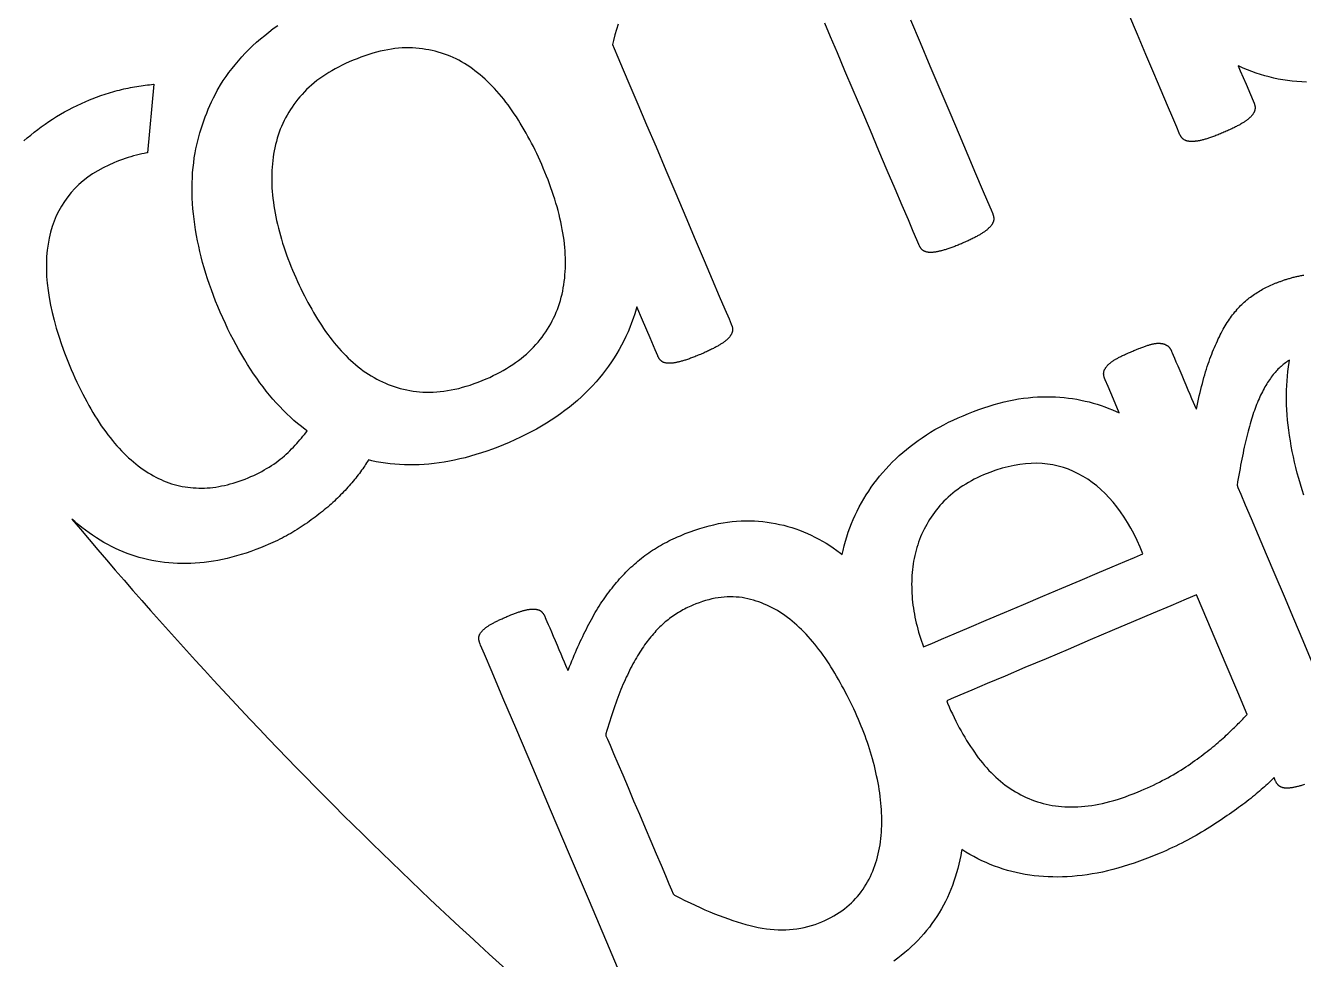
# Model space of a CAD drawing. Header units: millimetres. Extents: x 47 to 159, y 49 to 299.
# Drawn here: x 71.33 to 86.22, y 145.03 to 155.92 of the extents above; entities that cross this region are included whole.
import ezdxf

# ---------------------------------------------------------------- set-up
doc = ezdxf.new("R2010")
doc.units = ezdxf.units.MM

# ---------------------------------------------------------------- blocks, each defined once
blk = doc.blocks.new('angel 01')
for points in [[(-51.345, 105.774), (-51.306, 105.808), (-51.267, 105.842), (-51.226, 105.875), (-51.185, 105.907), (-51.143, 105.939), (-51.1, 105.97), (-51.056, 105.999), (-51.011, 106.029), (-50.966, 106.057), (-50.92, 106.084), (-50.873, 106.111), (-50.825, 106.137), (-50.776, 106.162), (-50.727, 106.187), (-50.676, 106.21), (-50.625, 106.233), (-50.588, 106.249), (-50.563, 106.259), (-50.538, 106.269), (-50.513, 106.279), (-50.487, 106.288), (-50.462, 106.298), (-50.437, 106.306), (-50.412, 106.315), (-50.386, 106.323), (-50.361, 106.331), (-50.336, 106.339), (-50.31, 106.346), (-50.285, 106.353), (-50.259, 106.36), (-50.234, 106.367), (-50.208, 106.373), (-50.183, 106.379), (-50.157, 106.384), (-50.132, 106.39), (-50.106, 106.395), (-50.081, 106.4), (-50.056, 106.404), (-50.031, 106.408), (-50.006, 106.412), (-49.981, 106.416), (-49.957, 106.42), (-49.932, 106.423), (-49.908, 106.426), (-49.884, 106.429), (-49.86, 106.431), (-49.836, 106.434), (-49.833, 106.434), (-49.907, 105.635), (-49.912, 105.635), (-49.943, 105.629), (-49.974, 105.623), (-50.005, 105.616), (-50.036, 105.608), (-50.068, 105.6), (-50.1, 105.59), (-50.132, 105.58), (-50.165, 105.569), (-50.197, 105.558), (-50.231, 105.546), (-50.264, 105.533), (-50.298, 105.519), (-50.358, 105.492), (-50.423, 105.46), (-50.486, 105.425), (-50.545, 105.389), (-50.601, 105.35), (-50.655, 105.308), (-50.705, 105.265), (-50.752, 105.219), (-50.795, 105.172), (-50.836, 105.122), (-50.874, 105.069), (-50.909, 105.015), (-50.94, 104.958), (-50.969, 104.899), (-50.994, 104.838), (-51.016, 104.775), (-51.035, 104.709), (-51.051, 104.641), (-51.065, 104.571), (-51.074, 104.5), (-51.081, 104.426), (-51.084, 104.351), (-51.084, 104.274), (-51.081, 104.195), (-51.075, 104.114), (-51.065, 104.031), (-51.053, 103.947), (-51.037, 103.861), (-51.017, 103.773), (-50.995, 103.683), (-50.969, 103.591), (-50.94, 103.498), (-50.908, 103.402), (-50.873, 103.305), (-50.835, 103.206), (-50.795, 103.11), (-50.773, 103.06), (-50.751, 103.011), (-50.729, 102.962), (-50.707, 102.915), (-50.684, 102.869), (-50.661, 102.823), (-50.638, 102.778), (-50.614, 102.735), (-50.591, 102.692), (-50.567, 102.65), (-50.543, 102.609), (-50.519, 102.569), (-50.494, 102.53), (-50.469, 102.492), (-50.444, 102.455), (-50.419, 102.419), (-50.393, 102.384), (-50.368, 102.349), (-50.342, 102.316), (-50.315, 102.283), (-50.289, 102.252), (-50.262, 102.221), (-50.235, 102.191), (-50.208, 102.163), (-50.181, 102.135), (-50.154, 102.108), (-50.126, 102.082), (-50.098, 102.056), (-50.07, 102.032), (-50.042, 102.009), (-50.013, 101.986), (-49.985, 101.965), (-49.956, 101.944), (-49.927, 101.925), (-49.897, 101.906), (-49.868, 101.888), (-49.838, 101.871), (-49.808, 101.855), (-49.778, 101.84), (-49.748, 101.826), (-49.718, 101.813), (-49.687, 101.801), (-49.656, 101.79), (-49.626, 101.779), (-49.595, 101.77), (-49.563, 101.761), (-49.532, 101.754), (-49.501, 101.747), (-49.469, 101.742), (-49.437, 101.737), (-49.405, 101.733), (-49.373, 101.73), (-49.341, 101.729), (-49.308, 101.728), (-49.276, 101.727), (-49.243, 101.728), (-49.21, 101.73), (-49.177, 101.732), (-49.144, 101.736), (-49.111, 101.74), (-49.077, 101.746), (-49.044, 101.752), (-49.01, 101.759), (-48.976, 101.767), (-48.942, 101.776), (-48.908, 101.785), (-48.873, 101.796), (-48.839, 101.807), (-48.804, 101.82), (-48.77, 101.833), (-48.735, 101.847), (-48.701, 101.862), (-48.669, 101.876), (-48.637, 101.891), (-48.606, 101.907), (-48.576, 101.922), (-48.546, 101.939), (-48.518, 101.955), (-48.489, 101.972), (-48.462, 101.989), (-48.435, 102.007), (-48.409, 102.025), (-48.384, 102.044), (-48.359, 102.063), (-48.336, 102.082), (-48.312, 102.102), (-48.29, 102.122), (-48.268, 102.142), (-48.247, 102.163), (-48.227, 102.184), (-48.207, 102.206), (-48.187, 102.227), (-48.168, 102.248), (-48.149, 102.268), (-48.131, 102.289), (-48.113, 102.31), (-48.095, 102.331), (-48.078, 102.352), (-48.062, 102.373), (-48.046, 102.393), (-48.07, 102.411), (-48.114, 102.445), (-48.157, 102.48), (-48.2, 102.517), (-48.242, 102.555), (-48.284, 102.594), (-48.325, 102.635), (-48.366, 102.677), (-48.406, 102.72), (-48.445, 102.765), (-48.484, 102.811), (-48.522, 102.858), (-48.56, 102.907), (-48.597, 102.956), (-48.634, 103.007), (-48.67, 103.059), (-48.705, 103.112), (-48.74, 103.167), (-48.774, 103.222), (-48.808, 103.279), (-48.841, 103.337), (-48.874, 103.396), (-48.906, 103.457), (-48.938, 103.518), (-48.969, 103.581), (-48.999, 103.645), (-49.029, 103.71), (-49.058, 103.776), (-49.086, 103.842), (-49.113, 103.907), (-49.138, 103.972), (-49.162, 104.037), (-49.185, 104.101), (-49.206, 104.166), (-49.227, 104.23), (-49.246, 104.294), (-49.264, 104.357), (-49.281, 104.421), (-49.296, 104.484), (-49.31, 104.547), (-49.324, 104.61), (-49.335, 104.673), (-49.346, 104.736), (-49.356, 104.798), (-49.364, 104.861), (-49.371, 104.923), (-49.377, 104.984), (-49.381, 105.046), (-49.384, 105.107), (-49.386, 105.167), (-49.387, 105.227), (-49.386, 105.287), (-49.383, 105.346), (-49.38, 105.404), (-49.375, 105.463), (-49.368, 105.52), (-49.361, 105.578), (-49.352, 105.633, -0.07786), (-49.093, 106.361), (-49.083, 106.379), (-49.054, 106.427), (-49.023, 106.476), (-48.99, 106.523), (-48.957, 106.57), (-48.921, 106.617), (-48.885, 106.662), (-48.847, 106.707), (-48.808, 106.752), (-48.767, 106.796), (-48.725, 106.839), (-48.681, 106.882), (-48.636, 106.923), (-48.59, 106.964), (-48.541, 107.004), (-48.492, 107.043), (-48.441, 107.082), (-48.388, 107.119)], [(-44.422, 107.135), (-44.441, 107.074), (-44.461, 107.011), (-44.479, 106.946), (-44.49, 106.899), (-44.47, 106.85), (-44.427, 106.749), (-44.365, 106.603), (-44.286, 106.419), (-44.195, 106.202), (-44.092, 105.961), (-43.982, 105.703), (-43.868, 105.433), (-43.751, 105.159), (-43.636, 104.887), (-43.525, 104.625), (-43.421, 104.38), (-43.327, 104.158), (-43.245, 103.966), (-43.179, 103.811), (-43.132, 103.7), (-43.106, 103.639), (-43.102, 103.628), (-43.1, 103.623), (-43.098, 103.618), (-43.097, 103.614), (-43.095, 103.609), (-43.094, 103.605), (-43.093, 103.6), (-43.092, 103.596), (-43.092, 103.591), (-43.091, 103.587), (-43.091, 103.583), (-43.091, 103.578), (-43.091, 103.574), (-43.091, 103.57), (-43.091, 103.565), (-43.092, 103.561), (-43.092, 103.557), (-43.093, 103.553), (-43.094, 103.549), (-43.095, 103.544), (-43.097, 103.54), (-43.098, 103.536), (-43.1, 103.532), (-43.102, 103.527), (-43.104, 103.523), (-43.106, 103.519), (-43.109, 103.514), (-43.111, 103.51), (-43.114, 103.506), (-43.117, 103.501), (-43.12, 103.497), (-43.124, 103.492), (-43.127, 103.488), (-43.131, 103.483), (-43.135, 103.479), (-43.139, 103.474), (-43.143, 103.47), (-43.148, 103.465), (-43.152, 103.461), (-43.158, 103.456), (-43.163, 103.451), (-43.168, 103.447), (-43.174, 103.442), (-43.18, 103.437), (-43.187, 103.432), (-43.193, 103.427), (-43.2, 103.422), (-43.207, 103.418), (-43.214, 103.413), (-43.222, 103.408), (-43.23, 103.403), (-43.238, 103.398), (-43.246, 103.393), (-43.255, 103.388), (-43.264, 103.382), (-43.273, 103.377), (-43.283, 103.372), (-43.293, 103.367), (-43.303, 103.361), (-43.313, 103.356), (-43.324, 103.35), (-43.335, 103.345), (-43.347, 103.339), (-43.358, 103.334), (-43.371, 103.328), (-43.383, 103.322), (-43.396, 103.316), (-43.409, 103.31), (-43.422, 103.304), (-43.436, 103.298), (-43.45, 103.292), (-43.464, 103.286), (-43.478, 103.28), (-43.492, 103.275), (-43.505, 103.269), (-43.518, 103.264), (-43.531, 103.259), (-43.544, 103.254), (-43.556, 103.249), (-43.569, 103.244), (-43.581, 103.24), (-43.593, 103.235), (-43.604, 103.231), (-43.615, 103.227), (-43.626, 103.224), (-43.637, 103.22), (-43.648, 103.217), (-43.658, 103.213), (-43.668, 103.21), (-43.678, 103.208), (-43.688, 103.205), (-43.698, 103.202), (-43.707, 103.2), (-43.716, 103.198), (-43.725, 103.195), (-43.734, 103.194), (-43.743, 103.192), (-43.751, 103.19), (-43.759, 103.189), (-43.767, 103.187), (-43.775, 103.186), (-43.783, 103.185), (-43.79, 103.184), (-43.798, 103.184), (-43.805, 103.183), (-43.812, 103.183), (-43.818, 103.182), (-43.825, 103.182), (-43.831, 103.182), (-43.838, 103.183), (-43.844, 103.183), (-43.85, 103.183), (-43.855, 103.184), (-43.861, 103.185), (-43.866, 103.185), (-43.872, 103.186), (-43.877, 103.188), (-43.881, 103.189), (-43.886, 103.19), (-43.891, 103.192), (-43.895, 103.193), (-43.899, 103.195), (-43.903, 103.197), (-43.907, 103.199), (-43.91, 103.201), (-43.914, 103.204), (-43.917, 103.206), (-43.92, 103.209), (-43.924, 103.211), (-43.927, 103.214), (-43.93, 103.217), (-43.933, 103.22), (-43.935, 103.223), (-43.938, 103.226), (-43.941, 103.23), (-43.944, 103.233), (-43.946, 103.237), (-43.948, 103.241), (-43.951, 103.245), (-43.953, 103.249), (-43.955, 103.253), (-43.958, 103.258), (-43.96, 103.262), (-43.963, 103.269), (-43.991, 103.337), (-44.052, 103.479), (-44.14, 103.686), (-44.205, 103.841), (-44.213, 103.814), (-44.229, 103.759), (-44.247, 103.705), (-44.266, 103.652), (-44.287, 103.599), (-44.308, 103.547), (-44.332, 103.495), (-44.357, 103.444), (-44.383, 103.394), (-44.41, 103.344), (-44.439, 103.295), (-44.47, 103.246), (-44.501, 103.198), (-44.534, 103.15), (-44.569, 103.103), (-44.605, 103.057), (-44.642, 103.011), (-44.681, 102.966), (-44.721, 102.921), (-44.763, 102.877), (-44.806, 102.834), (-44.85, 102.792), (-44.896, 102.75), (-44.944, 102.709), (-44.992, 102.67), (-45.043, 102.631), (-45.095, 102.593), (-45.148, 102.555), (-45.203, 102.519), (-45.259, 102.484), (-45.316, 102.449), (-45.375, 102.415), (-45.436, 102.383), (-45.498, 102.351), (-45.562, 102.32), (-45.627, 102.289), (-45.693, 102.26), (-45.759, 102.232), (-45.824, 102.206), (-45.889, 102.182), (-45.953, 102.159), (-46.017, 102.137), (-46.08, 102.118), (-46.143, 102.099), (-46.205, 102.082), (-46.267, 102.067), (-46.328, 102.053), (-46.389, 102.041), (-46.449, 102.03), (-46.509, 102.021), (-46.568, 102.013), (-46.627, 102.007), (-46.685, 102.002), (-46.743, 101.999), (-46.8, 101.997), (-46.857, 101.997), (-46.913, 101.998), (-46.969, 102.001), (-47.025, 102.005), (-47.079, 102.01), (-47.134, 102.017), (-47.188, 102.025), (-47.241, 102.035), (-47.294, 102.046), (-47.332, 102.055), (-47.334, 102.051), (-47.344, 102.036), (-47.354, 102.021), (-47.365, 102.004), (-47.376, 101.988), (-47.387, 101.971), (-47.399, 101.953), (-47.412, 101.935), (-47.425, 101.917), (-47.438, 101.899), (-47.452, 101.881), (-47.466, 101.863), (-47.48, 101.845), (-47.495, 101.827), (-47.509, 101.808), (-47.525, 101.79), (-47.54, 101.772), (-47.556, 101.754), (-47.572, 101.737), (-47.588, 101.719), (-47.605, 101.701), (-47.621, 101.683), (-47.639, 101.665), (-47.656, 101.647), (-47.674, 101.63), (-47.692, 101.612), (-47.711, 101.594), (-47.729, 101.576), (-47.748, 101.559), (-47.768, 101.541), (-47.787, 101.524), (-47.807, 101.507), (-47.827, 101.49), (-47.848, 101.473), (-47.868, 101.456), (-47.889, 101.439), (-47.911, 101.422), (-47.932, 101.405), (-47.954, 101.389), (-47.976, 101.372), (-47.999, 101.356), (-48.021, 101.339), (-48.044, 101.323), (-48.068, 101.307), (-48.091, 101.291), (-48.115, 101.275), (-48.139, 101.26), (-48.163, 101.244), (-48.188, 101.229), (-48.213, 101.215), (-48.237, 101.2), (-48.263, 101.186), (-48.288, 101.172), (-48.313, 101.158), (-48.339, 101.145), (-48.365, 101.131), (-48.391, 101.118), (-48.418, 101.106), (-48.445, 101.093), (-48.472, 101.081), (-48.499, 101.069), (-48.534, 101.054), (-48.59, 101.031), (-48.646, 101.01), (-48.702, 100.989), (-48.758, 100.97), (-48.813, 100.953), (-48.868, 100.937), (-48.923, 100.922), (-48.977, 100.908), (-49.031, 100.896), (-49.085, 100.885), (-49.139, 100.876), (-49.192, 100.868), (-49.245, 100.861), (-49.298, 100.856), (-49.351, 100.852), (-49.403, 100.849), (-49.455, 100.847), (-49.506, 100.847), (-49.558, 100.849), (-49.609, 100.851), (-49.659, 100.855), (-49.709, 100.861), (-49.759, 100.867), (-49.808, 100.875), (-49.857, 100.884), (-49.906, 100.895), (-49.954, 100.906), (-50.002, 100.919), (-50.049, 100.934), (-50.096, 100.949), (-50.143, 100.966), (-50.189, 100.985), (-50.235, 101.004), (-50.28, 101.025), (-50.325, 101.047), (-50.37, 101.071), (-50.414, 101.095), (-50.458, 101.121), (-50.502, 101.149), (-50.545, 101.177), (-50.587, 101.207), (-50.63, 101.238), (-50.671, 101.27), (-50.713, 101.304), (-50.754, 101.338), (-50.787, 101.367, 0.04796), (-43.676, 94.361)]]:
    blk.add_lwpolyline(points, format="xyb")
for points in [[(-44.294, 95.819), (-44.525, 96.362), (-44.759, 96.913), (-44.99, 97.456), (-45.211, 97.979), (-45.418, 98.467), (-45.605, 98.906), (-45.765, 99.283), (-45.892, 99.583), (-45.981, 99.793), (-46.026, 99.898), (-46.031, 99.911), (-46.033, 99.916), (-46.035, 99.921), (-46.037, 99.926), (-46.039, 99.931), (-46.04, 99.936), (-46.041, 99.941), (-46.043, 99.945), (-46.044, 99.95), (-46.045, 99.955), (-46.045, 99.959), (-46.046, 99.964), (-46.046, 99.968), (-46.047, 99.972), (-46.047, 99.977), (-46.047, 99.981), (-46.047, 99.985), (-46.046, 99.989), (-46.046, 99.993), (-46.045, 99.997), (-46.044, 100.001), (-46.043, 100.005), (-46.042, 100.009), (-46.04, 100.013), (-46.039, 100.017), (-46.037, 100.022), (-46.034, 100.026), (-46.032, 100.03), (-46.029, 100.034), (-46.027, 100.039), (-46.024, 100.043), (-46.02, 100.048), (-46.017, 100.052), (-46.013, 100.057), (-46.009, 100.061), (-46.005, 100.066), (-46.001, 100.07), (-45.996, 100.075), (-45.991, 100.079), (-45.986, 100.084), (-45.981, 100.088), (-45.976, 100.093), (-45.97, 100.097), (-45.964, 100.102), (-45.958, 100.106), (-45.952, 100.111), (-45.946, 100.115), (-45.939, 100.12), (-45.933, 100.124), (-45.926, 100.128), (-45.918, 100.133), (-45.911, 100.137), (-45.904, 100.141), (-45.896, 100.146), (-45.888, 100.15), (-45.88, 100.155), (-45.871, 100.159), (-45.863, 100.164), (-45.854, 100.168), (-45.845, 100.173), (-45.835, 100.177), (-45.826, 100.182), (-45.816, 100.187), (-45.806, 100.191), (-45.796, 100.196), (-45.786, 100.201), (-45.775, 100.205), (-45.764, 100.21), (-45.753, 100.215), (-45.742, 100.22), (-45.731, 100.225), (-45.719, 100.23), (-45.707, 100.235), (-45.695, 100.24), (-45.683, 100.245), (-45.672, 100.249), (-45.661, 100.254), (-45.65, 100.258), (-45.639, 100.262), (-45.629, 100.266), (-45.618, 100.27), (-45.608, 100.274), (-45.599, 100.277), (-45.589, 100.281), (-45.58, 100.284), (-45.57, 100.287), (-45.561, 100.29), (-45.553, 100.293), (-45.544, 100.295), (-45.536, 100.298), (-45.528, 100.3), (-45.52, 100.302), (-45.512, 100.304), (-45.504, 100.306), (-45.496, 100.308), (-45.489, 100.309), (-45.481, 100.311), (-45.474, 100.312), (-45.467, 100.313), (-45.46, 100.314), (-45.453, 100.315), (-45.446, 100.316), (-45.439, 100.317), (-45.432, 100.317), (-45.426, 100.317), (-45.419, 100.317), (-45.413, 100.317), (-45.407, 100.317), (-45.401, 100.317), (-45.395, 100.317), (-45.389, 100.316), (-45.384, 100.315), (-45.378, 100.315), (-45.373, 100.314), (-45.368, 100.313), (-45.363, 100.311), (-45.358, 100.31), (-45.354, 100.309), (-45.349, 100.307), (-45.345, 100.306), (-45.341, 100.304), (-45.337, 100.302), (-45.333, 100.3), (-45.329, 100.298), (-45.326, 100.296), (-45.323, 100.293), (-45.319, 100.291), (-45.316, 100.288), (-45.313, 100.285), (-45.31, 100.282), (-45.307, 100.278), (-45.304, 100.275), (-45.301, 100.271), (-45.298, 100.268), (-45.295, 100.264), (-45.292, 100.26), (-45.29, 100.256), (-45.287, 100.251), (-45.285, 100.247), (-45.282, 100.242), (-45.28, 100.237), (-45.277, 100.232), (-45.275, 100.228), (-45.272, 100.22), (-45.264, 100.201), (-45.253, 100.174), (-45.238, 100.139), (-45.22, 100.098), (-45.201, 100.052), (-45.18, 100.002), (-45.158, 99.95), (-45.135, 99.897), (-45.113, 99.845), (-45.091, 99.794), (-45.071, 99.746), (-45.053, 99.703), (-45.037, 99.665), (-45.024, 99.635), (-45.014, 99.613), (-45.009, 99.6), (-45.003, 99.612), (-44.989, 99.647), (-44.976, 99.68), (-44.962, 99.714), (-44.948, 99.747), (-44.934, 99.78), (-44.92, 99.812), (-44.907, 99.844), (-44.893, 99.876), (-44.879, 99.907), (-44.864, 99.938), (-44.85, 99.968), (-44.836, 99.998), (-44.822, 100.027), (-44.808, 100.057), (-44.793, 100.085), (-44.779, 100.114), (-44.764, 100.142), (-44.75, 100.169), (-44.735, 100.196), (-44.72, 100.223), (-44.705, 100.25), (-44.69, 100.276), (-44.675, 100.302), (-44.659, 100.327), (-44.643, 100.352), (-44.628, 100.377), (-44.612, 100.401), (-44.595, 100.426), (-44.579, 100.449), (-44.563, 100.473), (-44.546, 100.496), (-44.529, 100.519), (-44.512, 100.541), (-44.495, 100.563), (-44.478, 100.585), (-44.46, 100.606), (-44.442, 100.628), (-44.425, 100.648), (-44.406, 100.669), (-44.388, 100.689), (-44.37, 100.709), (-44.351, 100.729), (-44.332, 100.748), (-44.313, 100.767), (-44.294, 100.786), (-44.274, 100.804), (-44.254, 100.823), (-44.234, 100.84), (-44.214, 100.858), (-44.194, 100.875), (-44.173, 100.892), (-44.153, 100.909), (-44.132, 100.925), (-44.111, 100.941), (-44.089, 100.957), (-44.067, 100.973), (-44.045, 100.988), (-44.023, 101.003), (-44, 101.017), (-43.977, 101.032), (-43.954, 101.046), (-43.93, 101.059), (-43.906, 101.073), (-43.882, 101.086), (-43.858, 101.099), (-43.833, 101.112), (-43.808, 101.124), (-43.783, 101.136), (-43.757, 101.148), (-43.731, 101.16), (-43.699, 101.173), (-43.642, 101.197), (-43.585, 101.218), (-43.529, 101.238), (-43.473, 101.256), (-43.418, 101.273), (-43.363, 101.288), (-43.308, 101.301), (-43.254, 101.313), (-43.201, 101.322), (-43.148, 101.331), (-43.095, 101.337), (-43.043, 101.342), (-42.991, 101.346), (-42.939, 101.347), (-42.888, 101.347), (-42.837, 101.346), (-42.787, 101.343), (-42.737, 101.338), (-42.688, 101.331), (-42.639, 101.324), (-42.591, 101.315), (-42.543, 101.305), (-42.495, 101.294), (-42.448, 101.281), (-42.401, 101.267), (-42.355, 101.252), (-42.309, 101.236), (-42.264, 101.218), (-42.219, 101.199), (-42.175, 101.179), (-42.131, 101.157), (-42.087, 101.134), (-42.044, 101.11), (-42.001, 101.085), (-41.959, 101.058), (-41.917, 101.03), (-41.876, 101.001), (-41.835, 100.971), (-41.814, 100.955), (-41.804, 101.002), (-41.79, 101.056), (-41.776, 101.108), (-41.76, 101.16), (-41.743, 101.212), (-41.724, 101.263), (-41.705, 101.313), (-41.684, 101.363), (-41.662, 101.412), (-41.639, 101.46), (-41.615, 101.508), (-41.589, 101.555), (-41.562, 101.602), (-41.534, 101.647), (-41.505, 101.692), (-41.475, 101.737), (-41.444, 101.78), (-41.411, 101.824), (-41.377, 101.866), (-41.342, 101.908), (-41.306, 101.949), (-41.268, 101.989), (-41.23, 102.029), (-41.19, 102.068), (-41.149, 102.106), (-41.108, 102.143), (-41.065, 102.179), (-41.02, 102.214), (-40.975, 102.249), (-40.929, 102.283), (-40.882, 102.315), (-40.833, 102.347), (-40.784, 102.378), (-40.733, 102.409), (-40.681, 102.438), (-40.628, 102.466), (-40.574, 102.494), (-40.519, 102.521), (-40.463, 102.546), (-40.405, 102.571), (-40.344, 102.597), (-40.283, 102.621), (-40.222, 102.643), (-40.162, 102.664), (-40.103, 102.683), (-40.044, 102.701), (-39.986, 102.717), (-39.928, 102.732), (-39.871, 102.745), (-39.814, 102.756), (-39.758, 102.766), (-39.703, 102.774), (-39.648, 102.781), (-39.593, 102.787), (-39.539, 102.79), (-39.486, 102.792), (-39.434, 102.793), (-39.381, 102.792), (-39.33, 102.79), (-39.279, 102.786), (-39.228, 102.782), (-39.178, 102.776), (-39.129, 102.77), (-39.08, 102.762), (-39.032, 102.753), (-38.984, 102.742), (-38.937, 102.731), (-38.89, 102.719), (-38.844, 102.705), (-38.798, 102.69), (-38.753, 102.674), (-38.708, 102.657), (-38.664, 102.639), (-38.621, 102.62), (-38.586, 102.603), (-38.653, 102.762), (-38.717, 102.912), (-38.75, 102.989), (-38.754, 102.999), (-38.756, 103.004), (-38.758, 103.008), (-38.759, 103.013), (-38.761, 103.017), (-38.762, 103.022), (-38.763, 103.026), (-38.764, 103.031), (-38.765, 103.035), (-38.766, 103.039), (-38.766, 103.044), (-38.767, 103.048), (-38.767, 103.052), (-38.768, 103.056), (-38.768, 103.06), (-38.768, 103.064), (-38.767, 103.068), (-38.767, 103.072), (-38.767, 103.076), (-38.766, 103.08), (-38.765, 103.084), (-38.764, 103.088), (-38.763, 103.093), (-38.761, 103.097), (-38.76, 103.101), (-38.758, 103.105), (-38.756, 103.11), (-38.753, 103.114), (-38.751, 103.119), (-38.748, 103.123), (-38.745, 103.128), (-38.742, 103.132), (-38.739, 103.137), (-38.735, 103.142), (-38.731, 103.147), (-38.727, 103.151), (-38.723, 103.156), (-38.719, 103.161), (-38.714, 103.166), (-38.709, 103.171), (-38.704, 103.175), (-38.699, 103.18), (-38.693, 103.185), (-38.688, 103.189), (-38.682, 103.194), (-38.676, 103.199), (-38.67, 103.203), (-38.663, 103.208), (-38.656, 103.212), (-38.649, 103.217), (-38.642, 103.221), (-38.635, 103.225), (-38.628, 103.23), (-38.62, 103.234), (-38.612, 103.239), (-38.604, 103.243), (-38.595, 103.248), (-38.586, 103.252), (-38.577, 103.257), (-38.567, 103.262), (-38.557, 103.267), (-38.547, 103.271), (-38.537, 103.276), (-38.526, 103.281), (-38.515, 103.287), (-38.503, 103.292), (-38.492, 103.297), (-38.48, 103.303), (-38.467, 103.308), (-38.454, 103.313), (-38.441, 103.319), (-38.428, 103.325), (-38.416, 103.33), (-38.403, 103.335), (-38.391, 103.34), (-38.379, 103.345), (-38.367, 103.35), (-38.356, 103.354), (-38.344, 103.359), (-38.333, 103.363), (-38.322, 103.367), (-38.312, 103.371), (-38.301, 103.375), (-38.291, 103.379), (-38.281, 103.382), (-38.271, 103.385), (-38.262, 103.389), (-38.253, 103.392), (-38.243, 103.394), (-38.235, 103.397), (-38.226, 103.4), (-38.217, 103.402), (-38.209, 103.404), (-38.201, 103.406), (-38.193, 103.408), (-38.185, 103.41), (-38.177, 103.411), (-38.17, 103.412), (-38.163, 103.413), (-38.156, 103.414), (-38.149, 103.415), (-38.142, 103.415), (-38.135, 103.416), (-38.129, 103.416), (-38.122, 103.416), (-38.116, 103.415), (-38.11, 103.415), (-38.104, 103.414), (-38.099, 103.414), (-38.093, 103.413), (-38.088, 103.412), (-38.083, 103.411), (-38.078, 103.41), (-38.073, 103.408), (-38.068, 103.407), (-38.063, 103.406), (-38.059, 103.404), (-38.054, 103.403), (-38.05, 103.401), (-38.046, 103.399), (-38.042, 103.397), (-38.038, 103.395), (-38.034, 103.393), (-38.03, 103.391), (-38.027, 103.389), (-38.023, 103.386), (-38.02, 103.384), (-38.017, 103.381), (-38.014, 103.378), (-38.011, 103.375), (-38.008, 103.372), (-38.005, 103.369), (-38.002, 103.366), (-37.999, 103.363), (-37.996, 103.359), (-37.994, 103.355), (-37.991, 103.352), (-37.989, 103.348), (-37.987, 103.344), (-37.984, 103.339), (-37.982, 103.335), (-37.98, 103.331), (-37.978, 103.326), (-37.976, 103.321), (-37.969, 103.304), (-37.957, 103.278), (-37.943, 103.243), (-37.925, 103.2), (-37.904, 103.152), (-37.882, 103.099), (-37.858, 103.044), (-37.834, 102.987), (-37.81, 102.93), (-37.786, 102.874), (-37.764, 102.821), (-37.743, 102.772), (-37.725, 102.73), (-37.71, 102.694), (-37.698, 102.667), (-37.691, 102.65), (-37.688, 102.646), (-37.68, 102.686), (-37.671, 102.726), (-37.663, 102.765), (-37.654, 102.803), (-37.645, 102.84), (-37.636, 102.877), (-37.627, 102.913), (-37.618, 102.948), (-37.609, 102.983), (-37.599, 103.016), (-37.59, 103.049), (-37.58, 103.082), (-37.57, 103.114), (-37.56, 103.144), (-37.55, 103.175), (-37.54, 103.204), (-37.529, 103.233), (-37.519, 103.261), (-37.508, 103.289), (-37.498, 103.316), (-37.487, 103.342), (-37.476, 103.368), (-37.465, 103.393), (-37.454, 103.418), (-37.443, 103.443), (-37.432, 103.467), (-37.42, 103.49), (-37.409, 103.513), (-37.398, 103.535), (-37.386, 103.557), (-37.374, 103.578), (-37.363, 103.599), (-37.351, 103.619), (-37.339, 103.639), (-37.327, 103.658), (-37.315, 103.676), (-37.303, 103.695), (-37.29, 103.712), (-37.278, 103.73), (-37.265, 103.747), (-37.252, 103.763), (-37.239, 103.78), (-37.226, 103.795), (-37.213, 103.811), (-37.199, 103.826), (-37.186, 103.84), (-37.172, 103.855), (-37.158, 103.869), (-37.144, 103.882), (-37.13, 103.895), (-37.116, 103.907), (-37.101, 103.92), (-37.087, 103.931), (-37.072, 103.943), (-37.057, 103.954), (-37.042, 103.965), (-37.027, 103.976), (-37.012, 103.986), (-36.996, 103.997), (-36.981, 104.007), (-36.965, 104.016), (-36.949, 104.026), (-36.934, 104.035), (-36.918, 104.044), (-36.901, 104.053), (-36.885, 104.062), (-36.869, 104.07), (-36.852, 104.078), (-36.836, 104.086), (-36.819, 104.093), (-36.802, 104.101), (-36.792, 104.105), (-36.784, 104.108), (-36.776, 104.112), (-36.768, 104.115), (-36.76, 104.118), (-36.752, 104.121), (-36.743, 104.125), (-36.735, 104.128), (-36.726, 104.131), (-36.717, 104.134), (-36.708, 104.137), (-36.699, 104.141), (-36.69, 104.144), (-36.681, 104.147), (-36.671, 104.15), (-36.661, 104.153), (-36.652, 104.157), (-36.642, 104.16), (-36.632, 104.163), (-36.622, 104.166), (-36.611, 104.169), (-36.601, 104.172), (-36.591, 104.175), (-36.58, 104.178), (-36.57, 104.181), (-36.559, 104.184), (-36.549, 104.186), (-36.538, 104.189), (-36.527, 104.192), (-36.516, 104.194), (-36.505, 104.197), (-36.494, 104.199), (-36.483, 104.201), (-36.471, 104.204), (-36.46, 104.206), (-36.449, 104.208), (-36.437, 104.21)], [(-36.405, 106.459), (-36.461, 106.461), (-36.517, 106.465), (-36.572, 106.47), (-36.626, 106.477), (-36.68, 106.485), (-36.733, 106.495), (-36.786, 106.506), (-36.838, 106.519), (-36.89, 106.532), (-36.942, 106.548), (-36.992, 106.564), (-37.043, 106.582), (-37.093, 106.602), (-37.142, 106.623), (-37.191, 106.645), (-37.2, 106.65), (-37.176, 106.591), (-37.109, 106.435), (-37.059, 106.316), (-37.027, 106.24), (-37.015, 106.214), (-37.013, 106.209), (-37.012, 106.204), (-37.01, 106.2), (-37.009, 106.195), (-37.007, 106.191), (-37.006, 106.186), (-37.005, 106.182), (-37.005, 106.177), (-37.004, 106.173), (-37.004, 106.169), (-37.004, 106.164), (-37.003, 106.16), (-37.004, 106.156), (-37.004, 106.151), (-37.004, 106.147), (-37.005, 106.143), (-37.006, 106.139), (-37.007, 106.134), (-37.008, 106.13), (-37.009, 106.126), (-37.01, 106.122), (-37.012, 106.117), (-37.014, 106.113), (-37.016, 106.109), (-37.018, 106.105), (-37.02, 106.1), (-37.023, 106.096), (-37.025, 106.091), (-37.028, 106.087), (-37.031, 106.083), (-37.035, 106.078), (-37.038, 106.074), (-37.042, 106.069), (-37.046, 106.065), (-37.05, 106.06), (-37.054, 106.056), (-37.058, 106.051), (-37.063, 106.047), (-37.068, 106.042), (-37.073, 106.037), (-37.079, 106.033), (-37.084, 106.028), (-37.09, 106.023), (-37.096, 106.018), (-37.103, 106.013), (-37.11, 106.009), (-37.117, 106.004), (-37.124, 105.999), (-37.131, 105.994), (-37.139, 105.989), (-37.147, 105.984), (-37.155, 105.979), (-37.164, 105.974), (-37.173, 105.969), (-37.182, 105.963), (-37.191, 105.958), (-37.201, 105.953), (-37.211, 105.948), (-37.221, 105.942), (-37.231, 105.937), (-37.242, 105.932), (-37.253, 105.926), (-37.264, 105.921), (-37.276, 105.915), (-37.288, 105.909), (-37.3, 105.904), (-37.313, 105.898), (-37.326, 105.892), (-37.339, 105.887), (-37.352, 105.881), (-37.366, 105.875), (-37.38, 105.869), (-37.394, 105.863), (-37.408, 105.857), (-37.422, 105.851), (-37.435, 105.846), (-37.449, 105.841), (-37.462, 105.836), (-37.474, 105.831), (-37.487, 105.826), (-37.499, 105.822), (-37.511, 105.817), (-37.522, 105.813), (-37.534, 105.809), (-37.545, 105.806), (-37.556, 105.802), (-37.566, 105.799), (-37.577, 105.796), (-37.587, 105.793), (-37.596, 105.79), (-37.606, 105.787), (-37.616, 105.785), (-37.625, 105.782), (-37.634, 105.78), (-37.643, 105.778), (-37.651, 105.776), (-37.66, 105.775), (-37.668, 105.773), (-37.676, 105.772), (-37.684, 105.771), (-37.692, 105.769), (-37.7, 105.769), (-37.707, 105.768), (-37.714, 105.767), (-37.721, 105.767), (-37.728, 105.766), (-37.735, 105.766), (-37.741, 105.766), (-37.748, 105.766), (-37.754, 105.767), (-37.76, 105.767), (-37.766, 105.768), (-37.771, 105.768), (-37.777, 105.769), (-37.782, 105.77), (-37.788, 105.771), (-37.793, 105.772), (-37.798, 105.773), (-37.802, 105.774), (-37.807, 105.776), (-37.811, 105.778), (-37.816, 105.779), (-37.82, 105.781), (-37.824, 105.783), (-37.828, 105.785), (-37.831, 105.788), (-37.835, 105.79), (-37.838, 105.793), (-37.842, 105.795), (-37.845, 105.798), (-37.848, 105.801), (-37.851, 105.804), (-37.854, 105.807), (-37.857, 105.81), (-37.86, 105.814), (-37.862, 105.817), (-37.865, 105.821), (-37.868, 105.825), (-37.87, 105.829), (-37.872, 105.833), (-37.874, 105.837), (-37.877, 105.842), (-37.879, 105.846), (-37.887, 105.866), (-37.915, 105.933), (-37.962, 106.042), (-38.023, 106.188), (-38.098, 106.363), (-38.183, 106.563), (-38.276, 106.782), (-38.374, 107.013), (-38.474, 107.25)], [(-41.019, 107.183), (-40.907, 106.921), (-40.792, 106.649), (-40.676, 106.375), (-40.561, 106.105), (-40.452, 105.847), (-40.35, 105.608), (-40.259, 105.393), (-40.182, 105.211), (-40.121, 105.067), (-40.079, 104.969), (-40.06, 104.924), (-40.057, 104.918), (-40.056, 104.914), (-40.054, 104.909), (-40.053, 104.905), (-40.051, 104.9), (-40.05, 104.896), (-40.049, 104.891), (-40.049, 104.887), (-40.048, 104.882), (-40.048, 104.878), (-40.047, 104.873), (-40.047, 104.869), (-40.047, 104.865), (-40.047, 104.861), (-40.048, 104.856), (-40.048, 104.852), (-40.049, 104.848), (-40.05, 104.844), (-40.051, 104.839), (-40.052, 104.835), (-40.054, 104.831), (-40.055, 104.827), (-40.057, 104.822), (-40.059, 104.818), (-40.061, 104.814), (-40.064, 104.809), (-40.066, 104.805), (-40.069, 104.8), (-40.072, 104.796), (-40.075, 104.791), (-40.079, 104.787), (-40.082, 104.782), (-40.086, 104.778), (-40.09, 104.773), (-40.094, 104.769), (-40.099, 104.764), (-40.104, 104.759), (-40.108, 104.755), (-40.114, 104.75), (-40.119, 104.745), (-40.125, 104.74), (-40.13, 104.735), (-40.136, 104.731), (-40.143, 104.726), (-40.149, 104.721), (-40.156, 104.716), (-40.163, 104.711), (-40.17, 104.706), (-40.178, 104.701), (-40.186, 104.696), (-40.194, 104.691), (-40.202, 104.686), (-40.21, 104.681), (-40.219, 104.676), (-40.228, 104.671), (-40.237, 104.666), (-40.247, 104.66), (-40.257, 104.655), (-40.267, 104.65), (-40.277, 104.644), (-40.288, 104.639), (-40.299, 104.633), (-40.31, 104.628), (-40.322, 104.622), (-40.334, 104.617), (-40.346, 104.611), (-40.358, 104.606), (-40.371, 104.6), (-40.384, 104.594), (-40.397, 104.588), (-40.411, 104.582), (-40.424, 104.576), (-40.438, 104.571), (-40.451, 104.565), (-40.464, 104.56), (-40.476, 104.555), (-40.489, 104.55), (-40.501, 104.545), (-40.513, 104.541), (-40.525, 104.536), (-40.537, 104.532), (-40.549, 104.528), (-40.56, 104.524), (-40.571, 104.52), (-40.582, 104.516), (-40.593, 104.512), (-40.604, 104.509), (-40.615, 104.506), (-40.625, 104.503), (-40.635, 104.5), (-40.645, 104.497), (-40.655, 104.494), (-40.664, 104.492), (-40.673, 104.49), (-40.683, 104.487), (-40.692, 104.485), (-40.7, 104.484), (-40.709, 104.482), (-40.717, 104.48), (-40.725, 104.479), (-40.733, 104.478), (-40.741, 104.477), (-40.749, 104.476), (-40.756, 104.475), (-40.763, 104.475), (-40.77, 104.475), (-40.777, 104.474), (-40.783, 104.474), (-40.79, 104.474), (-40.796, 104.475), (-40.802, 104.475), (-40.808, 104.475), (-40.813, 104.476), (-40.819, 104.477), (-40.824, 104.478), (-40.829, 104.479), (-40.834, 104.48), (-40.839, 104.481), (-40.844, 104.483), (-40.848, 104.484), (-40.852, 104.486), (-40.856, 104.488), (-40.86, 104.49), (-40.864, 104.492), (-40.868, 104.494), (-40.871, 104.496), (-40.874, 104.499), (-40.878, 104.501), (-40.881, 104.504), (-40.884, 104.507), (-40.887, 104.51), (-40.89, 104.513), (-40.893, 104.516), (-40.895, 104.519), (-40.898, 104.523), (-40.901, 104.526), (-40.903, 104.53), (-40.906, 104.534), (-40.908, 104.538), (-40.91, 104.542), (-40.912, 104.546), (-40.914, 104.551), (-40.917, 104.555), (-40.921, 104.566), (-40.944, 104.62), (-40.986, 104.718), (-41.043, 104.854), (-41.115, 105.022), (-41.197, 105.216), (-41.288, 105.43), (-41.385, 105.658), (-41.485, 105.894), (-41.586, 106.132), (-41.686, 106.367), (-41.781, 106.592), (-41.87, 106.801), (-41.949, 106.988), (-42.017, 107.148)], [(-36.435, 101.644), (-36.455, 101.709), (-36.475, 101.774), (-36.494, 101.838), (-36.512, 101.903), (-36.528, 101.966), (-36.543, 102.029), (-36.558, 102.092), (-36.571, 102.155), (-36.582, 102.217), (-36.593, 102.279), (-36.603, 102.34), (-36.611, 102.401), (-36.619, 102.461), (-36.625, 102.521), (-36.63, 102.58), (-36.633, 102.639), (-36.636, 102.697), (-36.637, 102.754), (-36.638, 102.811), (-36.637, 102.867), (-36.635, 102.923), (-36.631, 102.978), (-36.627, 103.033), (-36.621, 103.087), (-36.614, 103.14), (-36.606, 103.193), (-36.602, 103.22), (-36.612, 103.213), (-36.625, 103.205), (-36.638, 103.196), (-36.651, 103.187), (-36.664, 103.177), (-36.676, 103.167), (-36.689, 103.157), (-36.701, 103.146), (-36.713, 103.136), (-36.725, 103.124), (-36.737, 103.113), (-36.748, 103.101), (-36.76, 103.089), (-36.771, 103.076), (-36.782, 103.063), (-36.793, 103.05), (-36.804, 103.036), (-36.815, 103.021), (-36.826, 103.006), (-36.837, 102.991), (-36.847, 102.975), (-36.858, 102.958), (-36.868, 102.942), (-36.879, 102.924), (-36.889, 102.907), (-36.899, 102.888), (-36.909, 102.87), (-36.919, 102.851), (-36.929, 102.831), (-36.939, 102.811), (-36.948, 102.79), (-36.958, 102.769), (-36.967, 102.748), (-36.976, 102.725), (-36.986, 102.703), (-36.995, 102.68), (-37.003, 102.656), (-37.012, 102.632), (-37.021, 102.607), (-37.029, 102.582), (-37.038, 102.556), (-37.046, 102.529), (-37.054, 102.503), (-37.062, 102.475), (-37.07, 102.447), (-37.078, 102.419), (-37.085, 102.39), (-37.093, 102.36), (-37.1, 102.33), (-37.107, 102.299), (-37.115, 102.268), (-37.122, 102.236), (-37.13, 102.203), (-37.137, 102.17), (-37.144, 102.136), (-37.151, 102.101), (-37.158, 102.066), (-37.165, 102.03), (-37.172, 101.993), (-37.179, 101.956), (-37.186, 101.918), (-37.193, 101.88), (-37.2, 101.84), (-37.207, 101.801), (-37.214, 101.76), (-37.203, 101.733), (-37.171, 101.656), (-37.119, 101.533), (-37.05, 101.372), (-36.968, 101.178), (-36.875, 100.958), (-36.773, 100.719), (-36.666, 100.467), (-36.557, 100.209), (-36.447, 99.951), (-36.341, 99.7)], [(-36.43, 98.272), (-36.441, 98.269), (-36.452, 98.265), (-36.462, 98.262), (-36.472, 98.259), (-36.482, 98.256), (-36.492, 98.253), (-36.501, 98.251), (-36.511, 98.248), (-36.52, 98.246), (-36.529, 98.244), (-36.538, 98.242), (-36.546, 98.24), (-36.555, 98.239), (-36.563, 98.237), (-36.571, 98.236), (-36.579, 98.235), (-36.587, 98.234), (-36.594, 98.233), (-36.602, 98.232), (-36.609, 98.231), (-36.616, 98.231), (-36.623, 98.231), (-36.629, 98.231), (-36.636, 98.231), (-36.642, 98.231), (-36.648, 98.231), (-36.654, 98.232), (-36.66, 98.232), (-36.665, 98.233), (-36.671, 98.234), (-36.676, 98.235), (-36.681, 98.236), (-36.686, 98.237), (-36.69, 98.239), (-36.695, 98.24), (-36.699, 98.242), (-36.703, 98.244), (-36.707, 98.246), (-36.711, 98.248), (-36.715, 98.25), (-36.718, 98.252), (-36.722, 98.255), (-36.725, 98.257), (-36.728, 98.26), (-36.731, 98.263), (-36.734, 98.265), (-36.737, 98.269), (-36.74, 98.272), (-36.743, 98.275), (-36.745, 98.279), (-36.748, 98.282), (-36.751, 98.286), (-36.753, 98.29), (-36.755, 98.294), (-36.758, 98.298), (-36.76, 98.302), (-36.762, 98.307), (-36.764, 98.311), (-36.768, 98.321), (-36.782, 98.353), (-36.796, 98.338), (-36.811, 98.323), (-36.827, 98.308), (-36.843, 98.293), (-36.86, 98.277), (-36.877, 98.262), (-36.894, 98.246), (-36.913, 98.229), (-36.931, 98.213), (-36.951, 98.196), (-36.97, 98.18), (-36.991, 98.163), (-37.012, 98.146), (-37.033, 98.128), (-37.055, 98.111), (-37.077, 98.093), (-37.1, 98.075), (-37.124, 98.057), (-37.147, 98.039), (-37.172, 98.021), (-37.197, 98.003), (-37.222, 97.984), (-37.248, 97.966), (-37.274, 97.947), (-37.301, 97.928), (-37.328, 97.91), (-37.356, 97.891), (-37.384, 97.872), (-37.412, 97.852), (-37.442, 97.833), (-37.471, 97.814), (-37.501, 97.794), (-37.532, 97.775), (-37.563, 97.755), (-37.594, 97.736), (-37.626, 97.717), (-37.658, 97.699), (-37.69, 97.68), (-37.723, 97.662), (-37.756, 97.643), (-37.79, 97.625), (-37.824, 97.608), (-37.858, 97.59), (-37.893, 97.573), (-37.928, 97.556), (-37.964, 97.539), (-38, 97.522), (-38.036, 97.505), (-38.072, 97.489), (-38.109, 97.473), (-38.16, 97.452), (-38.224, 97.426), (-38.288, 97.401), (-38.351, 97.378), (-38.414, 97.356), (-38.477, 97.335), (-38.539, 97.316), (-38.601, 97.298), (-38.662, 97.282), (-38.722, 97.267), (-38.783, 97.253), (-38.842, 97.241), (-38.902, 97.23), (-38.96, 97.221), (-39.019, 97.213), (-39.076, 97.207), (-39.134, 97.201), (-39.191, 97.198), (-39.247, 97.195), (-39.303, 97.194), (-39.359, 97.195), (-39.414, 97.196), (-39.468, 97.199), (-39.522, 97.204), (-39.576, 97.209), (-39.629, 97.217), (-39.682, 97.225), (-39.735, 97.235), (-39.786, 97.246), (-39.838, 97.258), (-39.889, 97.272), (-39.939, 97.288), (-39.989, 97.304), (-40.039, 97.322), (-40.088, 97.341), (-40.137, 97.362), (-40.185, 97.384), (-40.233, 97.407), (-40.28, 97.432), (-40.327, 97.459), (-40.373, 97.486), (-40.419, 97.515), (-40.421, 97.516), (-40.424, 97.499), (-40.433, 97.447), (-40.443, 97.395), (-40.454, 97.344), (-40.467, 97.293), (-40.481, 97.243), (-40.496, 97.194), (-40.512, 97.145), (-40.529, 97.097), (-40.547, 97.049), (-40.567, 97.003), (-40.588, 96.957), (-40.61, 96.911), (-40.633, 96.867), (-40.658, 96.823), (-40.683, 96.779), (-40.71, 96.736), (-40.738, 96.694), (-40.768, 96.653), (-40.798, 96.612), (-40.83, 96.572), (-40.862, 96.532), (-40.896, 96.494), (-40.932, 96.456), (-40.968, 96.419), (-41.005, 96.383), (-41.044, 96.347), (-41.084, 96.313), (-41.125, 96.279), (-41.167, 96.247), (-41.211, 96.215)]]:
    blk.add_lwpolyline(points)
for points in [[(-45.295, 105.456), (-45.314, 105.499), (-45.332, 105.542), (-45.352, 105.584), (-45.371, 105.626), (-45.391, 105.667), (-45.411, 105.707), (-45.432, 105.748), (-45.453, 105.787), (-45.474, 105.827), (-45.496, 105.866), (-45.518, 105.904), (-45.54, 105.942), (-45.563, 105.979), (-45.586, 106.016), (-45.609, 106.053), (-45.633, 106.089), (-45.657, 106.124), (-45.681, 106.159), (-45.706, 106.194), (-45.731, 106.227), (-45.757, 106.26), (-45.783, 106.292), (-45.809, 106.323), (-45.836, 106.354), (-45.862, 106.383), (-45.89, 106.412), (-45.917, 106.44), (-45.946, 106.467), (-45.974, 106.494), (-46.003, 106.519), (-46.032, 106.544), (-46.061, 106.568), (-46.091, 106.591), (-46.122, 106.614), (-46.152, 106.636), (-46.183, 106.656), (-46.215, 106.676), (-46.247, 106.695), (-46.279, 106.713), (-46.312, 106.729), (-46.345, 106.745), (-46.379, 106.76), (-46.413, 106.774), (-46.448, 106.786), (-46.483, 106.798), (-46.519, 106.809), (-46.555, 106.818), (-46.591, 106.827), (-46.628, 106.835), (-46.665, 106.841), (-46.703, 106.847), (-46.742, 106.852), (-46.78, 106.855), (-46.82, 106.858), (-46.859, 106.859), (-46.9, 106.858), (-46.94, 106.857), (-46.981, 106.854), (-47.023, 106.849), (-47.065, 106.844), (-47.108, 106.837), (-47.151, 106.828), (-47.194, 106.818), (-47.238, 106.807), (-47.283, 106.795), (-47.328, 106.781), (-47.373, 106.766), (-47.419, 106.75), (-47.465, 106.732), (-47.512, 106.713), (-47.557, 106.694), (-47.599, 106.675), (-47.64, 106.655), (-47.68, 106.635), (-47.719, 106.614), (-47.757, 106.592), (-47.794, 106.57), (-47.83, 106.547), (-47.865, 106.524), (-47.899, 106.5), (-47.932, 106.476), (-47.963, 106.451), (-47.994, 106.425), (-48.023, 106.399), (-48.052, 106.372), (-48.079, 106.344), (-48.105, 106.316), (-48.13, 106.288), (-48.155, 106.259), (-48.178, 106.229), (-48.2, 106.199), (-48.221, 106.169), (-48.242, 106.138), (-48.261, 106.107), (-48.28, 106.075), (-48.298, 106.043), (-48.314, 106.01), (-48.33, 105.977), (-48.345, 105.943), (-48.359, 105.909), (-48.372, 105.875), (-48.384, 105.84), (-48.395, 105.804), (-48.405, 105.768), (-48.414, 105.732), (-48.423, 105.695), (-48.43, 105.658), (-48.437, 105.62), (-48.442, 105.583), (-48.447, 105.544), (-48.451, 105.506), (-48.454, 105.467), (-48.457, 105.428), (-48.458, 105.388), (-48.459, 105.349), (-48.459, 105.308), (-48.458, 105.268), (-48.456, 105.227), (-48.453, 105.186), (-48.45, 105.144), (-48.445, 105.102), (-48.44, 105.06), (-48.434, 105.018), (-48.427, 104.975), (-48.419, 104.932), (-48.411, 104.889), (-48.402, 104.845), (-48.392, 104.802), (-48.381, 104.758), (-48.37, 104.715), (-48.358, 104.671), (-48.345, 104.627), (-48.332, 104.582), (-48.317, 104.538), (-48.303, 104.493), (-48.287, 104.448), (-48.27, 104.403), (-48.253, 104.358), (-48.235, 104.313), (-48.217, 104.268), (-48.198, 104.223), (-48.179, 104.18), (-48.16, 104.137), (-48.14, 104.094), (-48.12, 104.053), (-48.1, 104.011), (-48.079, 103.97), (-48.058, 103.93), (-48.037, 103.89), (-48.015, 103.851), (-47.993, 103.812), (-47.971, 103.774), (-47.949, 103.736), (-47.926, 103.698), (-47.902, 103.661), (-47.879, 103.625), (-47.855, 103.589), (-47.831, 103.554), (-47.806, 103.519), (-47.781, 103.485), (-47.756, 103.452), (-47.73, 103.42), (-47.704, 103.388), (-47.678, 103.358), (-47.651, 103.328), (-47.623, 103.299), (-47.596, 103.271), (-47.568, 103.243), (-47.54, 103.217), (-47.511, 103.191), (-47.482, 103.166), (-47.452, 103.142), (-47.422, 103.119), (-47.392, 103.096), (-47.362, 103.075), (-47.331, 103.054), (-47.299, 103.034), (-47.267, 103.015), (-47.235, 102.997), (-47.202, 102.98), (-47.169, 102.964), (-47.135, 102.949), (-47.101, 102.935), (-47.067, 102.922), (-47.032, 102.91), (-46.996, 102.899), (-46.961, 102.889), (-46.924, 102.88), (-46.887, 102.872), (-46.85, 102.865), (-46.813, 102.859), (-46.774, 102.854), (-46.736, 102.85), (-46.697, 102.847), (-46.657, 102.845), (-46.617, 102.845), (-46.577, 102.846), (-46.536, 102.848), (-46.495, 102.852), (-46.453, 102.857), (-46.411, 102.863), (-46.368, 102.871), (-46.324, 102.88), (-46.281, 102.89), (-46.236, 102.902), (-46.192, 102.915), (-46.147, 102.929), (-46.101, 102.945), (-46.055, 102.962), (-46.008, 102.98), (-45.962, 103), (-45.92, 103.018), (-45.879, 103.038), (-45.838, 103.058), (-45.799, 103.078), (-45.761, 103.099), (-45.724, 103.121), (-45.688, 103.143), (-45.652, 103.166), (-45.618, 103.19), (-45.585, 103.214), (-45.553, 103.239), (-45.522, 103.264), (-45.492, 103.29), (-45.463, 103.317), (-45.435, 103.344), (-45.408, 103.371), (-45.382, 103.4), (-45.357, 103.429), (-45.333, 103.458), (-45.31, 103.488), (-45.288, 103.518), (-45.266, 103.549), (-45.246, 103.58), (-45.227, 103.612), (-45.209, 103.643), (-45.191, 103.676), (-45.175, 103.709), (-45.159, 103.742), (-45.145, 103.776), (-45.131, 103.81), (-45.119, 103.844), (-45.107, 103.879), (-45.096, 103.915), (-45.086, 103.951), (-45.077, 103.987), (-45.069, 104.024), (-45.062, 104.061), (-45.056, 104.098), (-45.051, 104.136), (-45.046, 104.174), (-45.043, 104.212), (-45.04, 104.251), (-45.038, 104.29), (-45.037, 104.33), (-45.037, 104.37), (-45.038, 104.41), (-45.039, 104.45), (-45.042, 104.491), (-45.045, 104.532), (-45.049, 104.574), (-45.054, 104.616), (-45.06, 104.658), (-45.067, 104.701), (-45.075, 104.743), (-45.083, 104.786), (-45.092, 104.83), (-45.102, 104.873), (-45.112, 104.917), (-45.124, 104.961), (-45.135, 105.005), (-45.148, 105.049), (-45.162, 105.093), (-45.176, 105.138), (-45.191, 105.183), (-45.206, 105.228), (-45.222, 105.273), (-45.24, 105.319), (-45.257, 105.364), (-45.276, 105.41)], [(-38.311, 100.961), (-38.344, 101.04), (-38.378, 101.116), (-38.414, 101.189), (-38.451, 101.259), (-38.489, 101.325), (-38.529, 101.389), (-38.57, 101.45), (-38.613, 101.508), (-38.657, 101.563), (-38.703, 101.615), (-38.75, 101.664), (-38.799, 101.71), (-38.849, 101.753), (-38.9, 101.793), (-38.953, 101.83), (-39.007, 101.864), (-39.063, 101.895), (-39.12, 101.922), (-39.178, 101.947), (-39.237, 101.967), (-39.297, 101.984), (-39.358, 101.998), (-39.42, 102.007), (-39.483, 102.014), (-39.547, 102.017), (-39.611, 102.016), (-39.677, 102.011), (-39.744, 102.003), (-39.812, 101.992), (-39.881, 101.977), (-39.951, 101.958), (-40.022, 101.936), (-40.093, 101.91), (-40.166, 101.881), (-40.203, 101.865), (-40.24, 101.848), (-40.275, 101.83), (-40.309, 101.812), (-40.343, 101.794), (-40.375, 101.774), (-40.407, 101.755), (-40.438, 101.734), (-40.468, 101.713), (-40.497, 101.692), (-40.525, 101.669), (-40.552, 101.646), (-40.579, 101.623), (-40.604, 101.599), (-40.629, 101.574), (-40.653, 101.549), (-40.675, 101.523), (-40.697, 101.497), (-40.718, 101.471), (-40.739, 101.444), (-40.759, 101.417), (-40.777, 101.389), (-40.796, 101.361), (-40.813, 101.333), (-40.829, 101.305), (-40.845, 101.276), (-40.86, 101.247), (-40.875, 101.218), (-40.888, 101.188), (-40.901, 101.158), (-40.913, 101.128), (-40.924, 101.097), (-40.934, 101.066), (-40.944, 101.035), (-40.953, 101.004), (-40.961, 100.972), (-40.968, 100.94), (-40.975, 100.908), (-40.981, 100.875), (-40.986, 100.843), (-40.991, 100.81), (-40.995, 100.777), (-40.998, 100.743), (-41.001, 100.71), (-41.003, 100.676), (-41.004, 100.642), (-41.005, 100.607), (-41.004, 100.573), (-41.004, 100.538), (-41.002, 100.503), (-41, 100.468), (-40.997, 100.432), (-40.993, 100.397), (-40.989, 100.362), (-40.984, 100.327), (-40.979, 100.292), (-40.973, 100.257), (-40.966, 100.222), (-40.959, 100.187), (-40.951, 100.152), (-40.942, 100.118), (-40.933, 100.083), (-40.924, 100.049), (-40.913, 100.014), (-40.903, 99.98), (-40.891, 99.945), (-40.879, 99.911), (-40.866, 99.877), (-40.841, 99.888), (-40.768, 99.918), (-40.655, 99.966), (-40.508, 100.029), (-40.333, 100.103), (-40.136, 100.187), (-39.923, 100.277), (-39.701, 100.371), (-39.476, 100.467), (-39.254, 100.561), (-39.042, 100.651), (-38.844, 100.735), (-38.669, 100.809), (-38.522, 100.872), (-38.409, 100.92), (-38.337, 100.95)], [(-37.686, 100.484), (-37.808, 100.432), (-37.985, 100.357), (-38.191, 100.269), (-38.421, 100.172), (-38.667, 100.067), (-38.924, 99.958), (-39.183, 99.848), (-39.439, 99.739), (-39.686, 99.635), (-39.916, 99.537), (-40.124, 99.449), (-40.302, 99.373), (-40.444, 99.313), (-40.543, 99.271), (-40.594, 99.249), (-40.588, 99.222), (-40.569, 99.179), (-40.55, 99.136), (-40.53, 99.095), (-40.511, 99.054), (-40.491, 99.013), (-40.47, 98.974), (-40.45, 98.935), (-40.429, 98.897), (-40.408, 98.859), (-40.386, 98.823), (-40.364, 98.787), (-40.342, 98.751), (-40.32, 98.717), (-40.297, 98.683), (-40.274, 98.649), (-40.251, 98.617), (-40.228, 98.585), (-40.204, 98.554), (-40.18, 98.524), (-40.155, 98.494), (-40.13, 98.466), (-40.104, 98.438), (-40.078, 98.411), (-40.052, 98.385), (-40.025, 98.36), (-39.998, 98.335), (-39.97, 98.312), (-39.942, 98.289), (-39.914, 98.267), (-39.885, 98.246), (-39.856, 98.226), (-39.826, 98.207), (-39.796, 98.188), (-39.765, 98.171), (-39.734, 98.154), (-39.703, 98.138), (-39.671, 98.123), (-39.639, 98.109), (-39.606, 98.096), (-39.573, 98.083), (-39.54, 98.072), (-39.506, 98.062), (-39.471, 98.053), (-39.437, 98.044), (-39.401, 98.037), (-39.366, 98.03), (-39.33, 98.025), (-39.294, 98.02), (-39.257, 98.017), (-39.22, 98.014), (-39.182, 98.012), (-39.144, 98.012), (-39.105, 98.012), (-39.067, 98.013), (-39.027, 98.015), (-38.987, 98.019), (-38.947, 98.024), (-38.906, 98.029), (-38.864, 98.036), (-38.822, 98.044), (-38.78, 98.053), (-38.737, 98.063), (-38.694, 98.074), (-38.65, 98.086), (-38.605, 98.1), (-38.56, 98.114), (-38.515, 98.13), (-38.469, 98.147), (-38.422, 98.165), (-38.375, 98.183), (-38.331, 98.202), (-38.294, 98.218), (-38.258, 98.234), (-38.222, 98.251), (-38.187, 98.267), (-38.152, 98.284), (-38.118, 98.301), (-38.085, 98.318), (-38.052, 98.335), (-38.02, 98.352), (-37.988, 98.369), (-37.957, 98.387), (-37.927, 98.405), (-37.897, 98.423), (-37.868, 98.441), (-37.839, 98.459), (-37.811, 98.477), (-37.784, 98.496), (-37.757, 98.514), (-37.731, 98.533), (-37.705, 98.551), (-37.68, 98.569), (-37.655, 98.587), (-37.631, 98.605), (-37.607, 98.623), (-37.584, 98.641), (-37.561, 98.659), (-37.538, 98.677), (-37.516, 98.694), (-37.495, 98.712), (-37.474, 98.729), (-37.453, 98.746), (-37.433, 98.763), (-37.414, 98.78), (-37.395, 98.797), (-37.376, 98.814), (-37.358, 98.83), (-37.34, 98.847), (-37.323, 98.863), (-37.306, 98.879), (-37.29, 98.894), (-37.274, 98.91), (-37.258, 98.925), (-37.242, 98.939), (-37.228, 98.954), (-37.213, 98.968), (-37.199, 98.982), (-37.185, 98.996), (-37.172, 99.009), (-37.159, 99.023), (-37.146, 99.035), (-37.134, 99.048), (-37.122, 99.06), (-37.11, 99.073), (-37.099, 99.084), (-37.095, 99.089), (-37.204, 99.348), (-37.352, 99.696), (-37.511, 100.07), (-37.676, 100.458)], [(-41.607, 98.991), (-41.624, 99.032), (-41.642, 99.073), (-41.66, 99.113), (-41.679, 99.153), (-41.697, 99.192), (-41.716, 99.231), (-41.736, 99.27), (-41.755, 99.309), (-41.775, 99.347), (-41.795, 99.386), (-41.816, 99.423), (-41.837, 99.461), (-41.858, 99.498), (-41.879, 99.535), (-41.901, 99.571), (-41.923, 99.608), (-41.945, 99.644), (-41.967, 99.679), (-41.99, 99.714), (-42.013, 99.748), (-42.037, 99.782), (-42.06, 99.815), (-42.084, 99.847), (-42.109, 99.878), (-42.133, 99.909), (-42.158, 99.939), (-42.183, 99.968), (-42.209, 99.997), (-42.235, 100.024), (-42.261, 100.052), (-42.287, 100.078), (-42.314, 100.104), (-42.341, 100.129), (-42.368, 100.153), (-42.396, 100.177), (-42.424, 100.2), (-42.452, 100.221), (-42.481, 100.242), (-42.51, 100.262), (-42.539, 100.281), (-42.568, 100.3), (-42.598, 100.317), (-42.628, 100.333), (-42.659, 100.348), (-42.69, 100.363), (-42.721, 100.376), (-42.752, 100.389), (-42.784, 100.401), (-42.816, 100.411), (-42.848, 100.421), (-42.88, 100.43), (-42.913, 100.438), (-42.947, 100.445), (-42.98, 100.451), (-43.014, 100.455), (-43.048, 100.458), (-43.082, 100.46), (-43.117, 100.46), (-43.152, 100.459), (-43.187, 100.457), (-43.222, 100.454), (-43.258, 100.449), (-43.294, 100.443), (-43.331, 100.435), (-43.367, 100.426), (-43.404, 100.416), (-43.441, 100.405), (-43.479, 100.392), (-43.517, 100.378), (-43.555, 100.363), (-43.576, 100.353), (-43.595, 100.345), (-43.614, 100.336), (-43.632, 100.327), (-43.651, 100.317), (-43.669, 100.308), (-43.687, 100.298), (-43.705, 100.287), (-43.722, 100.277), (-43.74, 100.266), (-43.757, 100.254), (-43.774, 100.243), (-43.791, 100.231), (-43.808, 100.218), (-43.825, 100.206), (-43.841, 100.193), (-43.858, 100.18), (-43.874, 100.167), (-43.89, 100.153), (-43.906, 100.139), (-43.921, 100.124), (-43.937, 100.109), (-43.953, 100.094), (-43.968, 100.078), (-43.983, 100.062), (-43.998, 100.045), (-44.013, 100.028), (-44.028, 100.011), (-44.043, 99.993), (-44.058, 99.975), (-44.072, 99.957), (-44.087, 99.938), (-44.101, 99.919), (-44.115, 99.899), (-44.129, 99.879), (-44.143, 99.859), (-44.157, 99.838), (-44.171, 99.816), (-44.184, 99.794), (-44.198, 99.772), (-44.211, 99.749), (-44.225, 99.726), (-44.238, 99.702), (-44.251, 99.678), (-44.265, 99.653), (-44.278, 99.628), (-44.291, 99.602), (-44.303, 99.576), (-44.316, 99.549), (-44.329, 99.522), (-44.342, 99.494), (-44.354, 99.466), (-44.367, 99.438), (-44.379, 99.408), (-44.391, 99.379), (-44.404, 99.348), (-44.416, 99.317), (-44.428, 99.286), (-44.44, 99.254), (-44.452, 99.221), (-44.463, 99.188), (-44.475, 99.154), (-44.487, 99.119), (-44.498, 99.084), (-44.51, 99.049), (-44.521, 99.013), (-44.532, 98.976), (-44.544, 98.938), (-44.555, 98.901), (-44.566, 98.862), (-44.565, 98.842), (-44.547, 98.801), (-44.517, 98.73), (-44.476, 98.634), (-44.427, 98.518), (-44.37, 98.384), (-44.308, 98.239), (-44.243, 98.084), (-44.176, 97.926), (-44.108, 97.767), (-44.042, 97.612), (-43.98, 97.466), (-43.923, 97.331), (-43.873, 97.214), (-43.832, 97.116), (-43.801, 97.044), (-43.783, 97), (-43.766, 96.983), (-43.705, 96.951), (-43.645, 96.922), (-43.585, 96.893), (-43.527, 96.865), (-43.469, 96.839), (-43.412, 96.814), (-43.356, 96.79), (-43.3, 96.767), (-43.246, 96.746), (-43.192, 96.726), (-43.139, 96.707), (-43.087, 96.689), (-43.036, 96.673), (-42.985, 96.657), (-42.935, 96.643), (-42.886, 96.63), (-42.838, 96.619), (-42.791, 96.608), (-42.744, 96.599), (-42.697, 96.592), (-42.651, 96.586), (-42.605, 96.582), (-42.56, 96.58), (-42.515, 96.579), (-42.471, 96.58), (-42.427, 96.582), (-42.383, 96.586), (-42.34, 96.591), (-42.297, 96.598), (-42.255, 96.606), (-42.213, 96.617), (-42.171, 96.628), (-42.13, 96.641), (-42.09, 96.656), (-42.05, 96.672), (-42.014, 96.689), (-41.978, 96.706), (-41.944, 96.723), (-41.911, 96.742), (-41.879, 96.761), (-41.847, 96.781), (-41.817, 96.802), (-41.788, 96.823), (-41.76, 96.846), (-41.733, 96.869), (-41.707, 96.893), (-41.681, 96.917), (-41.657, 96.943), (-41.634, 96.969), (-41.612, 96.995), (-41.591, 97.023), (-41.571, 97.052), (-41.553, 97.081), (-41.534, 97.11), (-41.517, 97.14), (-41.501, 97.171), (-41.485, 97.201), (-41.471, 97.233), (-41.457, 97.264), (-41.444, 97.297), (-41.432, 97.329), (-41.421, 97.362), (-41.411, 97.396), (-41.401, 97.43), (-41.393, 97.464), (-41.385, 97.499), (-41.378, 97.534), (-41.372, 97.569), (-41.367, 97.605), (-41.363, 97.642), (-41.36, 97.679), (-41.357, 97.716), (-41.355, 97.753), (-41.353, 97.79), (-41.353, 97.828), (-41.353, 97.865), (-41.353, 97.903), (-41.354, 97.941), (-41.356, 97.98), (-41.359, 98.018), (-41.362, 98.057), (-41.366, 98.096), (-41.37, 98.135), (-41.376, 98.174), (-41.382, 98.214), (-41.388, 98.253), (-41.395, 98.293), (-41.403, 98.333), (-41.412, 98.373), (-41.42, 98.413), (-41.43, 98.453), (-41.439, 98.492), (-41.449, 98.531), (-41.46, 98.571), (-41.471, 98.61), (-41.483, 98.649), (-41.495, 98.687), (-41.507, 98.726), (-41.52, 98.764), (-41.533, 98.802), (-41.547, 98.84), (-41.561, 98.878), (-41.576, 98.916), (-41.591, 98.954)]]:
    blk.add_lwpolyline(points, close=True)

msp = doc.modelspace()

# ---------------------------------------------------------------- block references
msp.add_blockref('angel 01', (122.661, 48.801))

doc.saveas('drawing.dxf')
